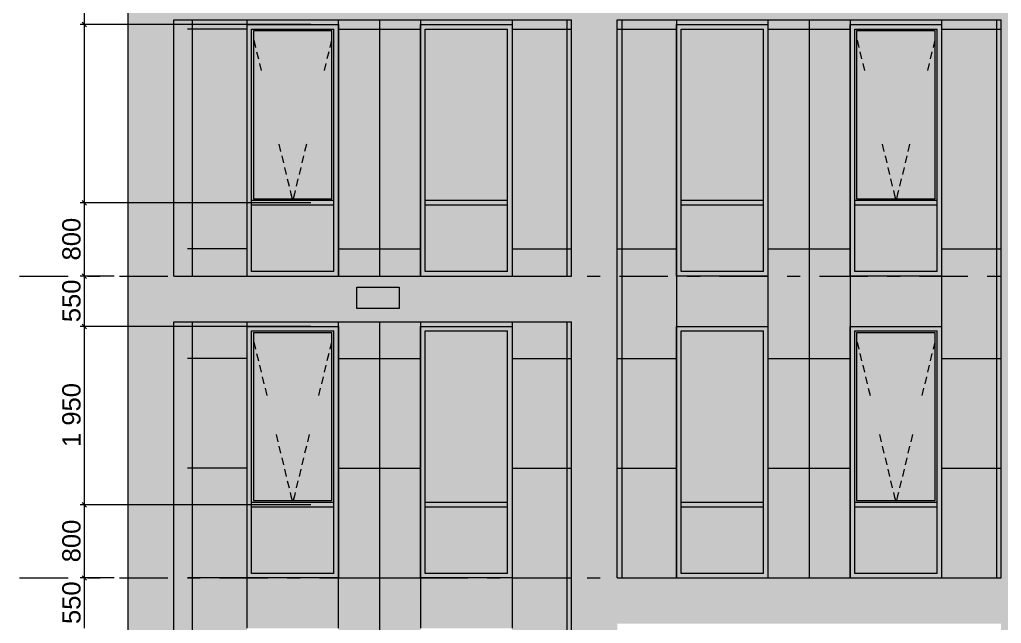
# Model space of a CAD drawing. Header units: millimetres. Extents: x 1499747 to 4230374, y -28481 to 441852.
# Drawn here: x 4020056 to 4030795, y 380132 to 386732 of the extents above; entities that cross this region are included whole.
import ezdxf

# ---------------------------------------------------------------- set-up
doc = ezdxf.new("R2010")
doc.units = ezdxf.units.MM
doc.header["$MEASUREMENT"] = 0
doc.layers.add('Чертеж и Рисунок', color=7, linetype='Continuous')
doc.styles.add('РЎР“Р•РќР•Р\xa0Р\x98Р\xa0_РЎРўР\x98Р›Р¬_2', font='')
doc.styles.get('РЎР“Р•РќР•Р\xa0Р\x98Р\xa0_РЎРўР\x98Р›Р¬_2').set_extended_font_data('GOST Common', italic=True)

msp = doc.modelspace()

# ---------------------------------------------------------------- hatches: boundary and pattern name
at = {"layer": 'Чертеж и Рисунок', "linetype": 'Continuous', "lineweight": 0, "true_color": 0xbc9a89}
for points in [[(4021241.89294, 400428.41218), (4021241.89294, 373528.37108), (4021741.89371, 373528.37108), (4021741.89371, 400428.41218)], [(4026092.23035, 399928.41141), (4026092.23035, 374028.37184), (4026592.23112, 374028.37184), (4026592.23112, 399928.41141)], [(4030792.03753, 399928.41141), (4030792.03753, 374028.37184), (4031292.0383, 374028.37184), (4031292.0383, 399928.41141)], [(4021741.89371, 387228.39201), (4021741.89371, 386728.39125), (4026092.23035, 386728.39125), (4026092.23035, 387228.39201)], [(4026592.23112, 386728.39125), (4030792.03753, 386728.39125), (4030792.03753, 387228.39201), (4026592.23112, 387228.39201)], [(4021741.89371, 383428.3862), (4026092.23035, 383428.3862), (4026092.23035, 383928.38697), (4021741.89371, 383928.38697)], [(4026592.23112, 380128.38116), (4030792.03753, 380128.38116), (4030792.03753, 380628.38193), (4026592.23112, 380628.38193)]]:
    msp.add_hatch(color=33, dxfattribs=at).paths.add_polyline_path(points)
at = {"layer": 'Чертеж и Рисунок', "linetype": 'Continuous', "lineweight": 0, "true_color": 0xffffff}
msp.add_hatch(color=7, dxfattribs=at).paths.add_polyline_path([(4021741.89371, 383928.38697), (4022542.52493, 383928.38697), (4022542.52493, 386678.39117), (4023542.52646, 386678.39117), (4023542.52646, 383928.38697), (4024442.22783, 383928.38697), (4024442.22783, 386678.39117), (4025442.22936, 386678.39117), (4025442.22936, 383928.38697), (4026092.23035, 383928.38697), (4026092.23035, 386728.39125), (4021741.89371, 386728.39125)])
h = msp.add_hatch(color=7, dxfattribs=at)
h.paths.add_polyline_path([(4026592.23112, 380628.38193), (4027241.43215, 380628.38193), (4027241.43215, 383378.38611), (4028241.43362, 383378.38611), (4028241.43362, 380628.38193), (4029141.73502, 380628.38193), (4029141.73502, 383378.38611), (4030141.73658, 383378.38611), (4030141.73658, 380628.38193), (4030792.03756, 380628.38193), (4030792.03756, 386728.39125), (4026592.23112, 386728.39125)])
h.paths.add_polyline_path([(4028241.43362, 383928.387), (4027241.43215, 383928.387), (4027241.43215, 386678.39118), (4028241.43362, 386678.39118)], flags=0)
h.paths.add_polyline_path([(4029141.73502, 383928.387), (4029141.73502, 386678.39118), (4030141.73658, 386678.39118), (4030141.73658, 383928.387)], flags=0)
at = {"layer": 'Чертеж и Рисунок', "linetype": 'Continuous', "lineweight": 0, "true_color": 0x2e2e2e}
for points in [[(4022542.52493, 386328.39063), (4022592.52501, 386328.39063), (4022592.52501, 386628.39109), (4022542.52493, 386678.39117)], [(4023042.52569, 386678.39117), (4022542.52493, 386678.39117), (4022592.52501, 386628.39109), (4023042.52569, 386628.39109)], [(4023042.52569, 386678.39117), (4023042.52569, 386628.39109), (4023492.52638, 386628.39109), (4023542.52646, 386678.39117)], [(4023542.52646, 386328.39063), (4023542.52646, 386678.39117), (4023492.52638, 386628.39109), (4023492.52638, 386328.39063)], [(4024442.22783, 386328.39063), (4024492.22791, 386328.39063), (4024492.22791, 386628.39109), (4024442.22783, 386678.39117)], [(4024942.2286, 386678.39117), (4024442.22783, 386678.39117), (4024492.22791, 386628.39109), (4024942.2286, 386628.39109)], [(4024942.2286, 386678.39117), (4024942.2286, 386628.39109), (4025392.22928, 386628.39109), (4025442.22936, 386678.39117)], [(4025442.22936, 386328.39063), (4025442.22936, 386678.39117), (4025392.22928, 386628.39109), (4025392.22928, 386328.39063)], [(4027241.43211, 386328.39063), (4027291.43219, 386328.39063), (4027291.43219, 386628.39109), (4027241.43211, 386678.39117)], [(4027741.43287, 386678.39117), (4027241.43211, 386678.39117), (4027291.43219, 386628.39109), (4027741.43287, 386628.39109)], [(4027741.43287, 386678.39117), (4027741.43287, 386628.39109), (4028191.43356, 386628.39109), (4028241.43364, 386678.39117)], [(4028241.43364, 386328.39063), (4028241.43364, 386678.39117), (4028191.43356, 386628.39109), (4028191.43356, 386328.39063)], [(4029141.73501, 386328.39063), (4029191.73509, 386328.39063), (4029191.73509, 386628.39109), (4029141.73501, 386678.39117)], [(4029641.73578, 386678.39117), (4029141.73501, 386678.39117), (4029191.73509, 386628.39109), (4029641.73578, 386628.39109)], [(4029641.73578, 386678.39117), (4029641.73578, 386628.39109), (4030091.73646, 386628.39109), (4030141.73654, 386678.39117)], [(4030141.73654, 386328.39063), (4030141.73654, 386678.39117), (4030091.73646, 386628.39109), (4030091.73646, 386328.39063)], [(4022542.52493, 384928.3885), (4022592.52501, 384928.3885), (4022592.52501, 386328.39063), (4022542.52493, 386328.39063)], [(4023542.52646, 384928.3885), (4023542.52646, 386328.39063), (4023492.52638, 386328.39063), (4023492.52638, 384928.3885)], [(4024442.22783, 384928.3885), (4024492.22791, 384928.3885), (4024492.22791, 386328.39063), (4024442.22783, 386328.39063)], [(4025442.22936, 384928.3885), (4025442.22936, 386328.39063), (4025392.22928, 386328.39063), (4025392.22928, 384928.3885)], [(4027241.43211, 384928.3885), (4027291.43219, 384928.3885), (4027291.43219, 386328.39063), (4027241.43211, 386328.39063)], [(4028241.43364, 384928.3885), (4028241.43364, 386328.39063), (4028191.43356, 386328.39063), (4028191.43356, 384928.3885)], [(4029141.73501, 384928.3885), (4029191.73509, 384928.3885), (4029191.73509, 386328.39063), (4029141.73501, 386328.39063)], [(4030141.73654, 384928.3885), (4030141.73654, 386328.39063), (4030091.73646, 386328.39063), (4030091.73646, 384928.3885)], [(4022542.52493, 384728.38819), (4022592.52501, 384728.38819), (4022592.52501, 384928.3885), (4022542.52493, 384928.3885)], [(4023542.52646, 384728.38819), (4023542.52646, 384928.3885), (4023492.52638, 384928.3885), (4023492.52638, 384728.38819)], [(4024442.22783, 384728.38819), (4024492.22791, 384728.38819), (4024492.22791, 384928.3885), (4024442.22783, 384928.3885)], [(4025442.22936, 384728.38819), (4025442.22936, 384928.3885), (4025392.22928, 384928.3885), (4025392.22928, 384728.38819)], [(4027241.43211, 384728.38819), (4027291.43219, 384728.38819), (4027291.43219, 384928.3885), (4027241.43211, 384928.3885)], [(4028241.43364, 384728.38819), (4028241.43364, 384928.3885), (4028191.43356, 384928.3885), (4028191.43356, 384728.38819)], [(4029141.73501, 384728.38819), (4029191.73509, 384728.38819), (4029191.73509, 384928.3885), (4029141.73501, 384928.3885)], [(4030141.73654, 384728.38819), (4030141.73654, 384928.3885), (4030091.73646, 384928.3885), (4030091.73646, 384728.38819)], [(4022542.52493, 384728.38819), (4022542.52493, 383928.38697), (4022592.52501, 383978.38704), (4022592.52501, 384728.38819)], [(4022592.52501, 384703.38815), (4023042.52569, 384703.38815), (4023042.52569, 384753.38823), (4022592.52501, 384753.38823)], [(4023042.52569, 384753.38823), (4023042.52569, 384703.38815), (4023492.52638, 384703.38815), (4023492.52638, 384753.38823)], [(4023542.52646, 384728.38819), (4023492.52638, 384728.38819), (4023492.52638, 383978.38704), (4023542.52646, 383928.38697)], [(4024442.22783, 384728.38819), (4024442.22783, 383928.38697), (4024492.22791, 383978.38704), (4024492.22791, 384728.38819)], [(4024492.22791, 384703.38815), (4024942.2286, 384703.38815), (4024942.2286, 384753.38823), (4024492.22791, 384753.38823)], [(4024942.2286, 384753.38823), (4024942.2286, 384703.38815), (4025392.22928, 384703.38815), (4025392.22928, 384753.38823)], [(4025442.22936, 384728.38819), (4025392.22928, 384728.38819), (4025392.22928, 383978.38704), (4025442.22936, 383928.38697)], [(4027241.43211, 384728.38819), (4027241.43211, 383928.38697), (4027291.43219, 383978.38704), (4027291.43219, 384728.38819)], [(4027291.43219, 384703.38815), (4027741.43287, 384703.38815), (4027741.43287, 384753.38823), (4027291.43219, 384753.38823)], [(4027741.43287, 384753.38823), (4027741.43287, 384703.38815), (4028191.43356, 384703.38815), (4028191.43356, 384753.38823)], [(4028241.43364, 384728.38819), (4028191.43356, 384728.38819), (4028191.43356, 383978.38704), (4028241.43364, 383928.38697)], [(4029141.73501, 384728.38819), (4029141.73501, 383928.38697), (4029191.73509, 383978.38704), (4029191.73509, 384728.38819)], [(4029191.73509, 384703.38815), (4029641.73578, 384703.38815), (4029641.73578, 384753.38823), (4029191.73509, 384753.38823)], [(4029641.73578, 384753.38823), (4029641.73578, 384703.38815), (4030091.73646, 384703.38815), (4030091.73646, 384753.38823)], [(4030141.73654, 384728.38819), (4030091.73646, 384728.38819), (4030091.73646, 383978.38704), (4030141.73654, 383928.38697)], [(4023042.52569, 383928.38697), (4023042.52569, 383978.38704), (4022592.52501, 383978.38704), (4022542.52493, 383928.38697)], [(4023042.52569, 383928.38697), (4023542.52646, 383928.38697), (4023492.52638, 383978.38704), (4023042.52569, 383978.38704)], [(4024942.2286, 383928.38697), (4024942.2286, 383978.38704), (4024492.22791, 383978.38704), (4024442.22783, 383928.38697)], [(4024942.2286, 383928.38697), (4025442.22936, 383928.38697), (4025392.22928, 383978.38704), (4024942.2286, 383978.38704)], [(4027741.43287, 383928.38697), (4027741.43287, 383978.38704), (4027291.43219, 383978.38704), (4027241.43211, 383928.38697)], [(4027741.43287, 383928.38697), (4028241.43364, 383928.38697), (4028191.43356, 383978.38704), (4027741.43287, 383978.38704)], [(4029641.73578, 383928.38697), (4029641.73578, 383978.38704), (4029191.73509, 383978.38704), (4029141.73501, 383928.38697)], [(4029641.73578, 383928.38697), (4030141.73654, 383928.38697), (4030091.73646, 383978.38704), (4029641.73578, 383978.38704)], [(4022542.52493, 383028.38559), (4022592.52501, 383028.38559), (4022592.52501, 383328.38605), (4022542.52493, 383378.38613)], [(4023042.52569, 383378.38613), (4022542.52493, 383378.38613), (4022592.52501, 383328.38605), (4023042.52569, 383328.38605)], [(4023042.52569, 383378.38613), (4023042.52569, 383328.38605), (4023492.52638, 383328.38605), (4023542.52646, 383378.38613)], [(4023542.52646, 383028.38559), (4023542.52646, 383378.38613), (4023492.52638, 383328.38605), (4023492.52638, 383028.38559)], [(4024442.22783, 383028.38559), (4024492.22791, 383028.38559), (4024492.22791, 383328.38605), (4024442.22783, 383378.38613)], [(4024942.2286, 383378.38613), (4024442.22783, 383378.38613), (4024492.22791, 383328.38605), (4024942.2286, 383328.38605)], [(4024942.2286, 383378.38613), (4024942.2286, 383328.38605), (4025392.22928, 383328.38605), (4025442.22936, 383378.38613)], [(4025442.22936, 383028.38559), (4025442.22936, 383378.38613), (4025392.22928, 383328.38605), (4025392.22928, 383028.38559)], [(4027241.43211, 383028.38559), (4027291.43219, 383028.38559), (4027291.43219, 383328.38605), (4027241.43211, 383378.38613)], [(4027741.43287, 383378.38613), (4027241.43211, 383378.38613), (4027291.43219, 383328.38605), (4027741.43287, 383328.38605)], [(4027741.43287, 383378.38613), (4027741.43287, 383328.38605), (4028191.43356, 383328.38605), (4028241.43364, 383378.38613)], [(4028241.43364, 383028.38559), (4028241.43364, 383378.38613), (4028191.43356, 383328.38605), (4028191.43356, 383028.38559)], [(4029141.73501, 383028.38559), (4029191.73509, 383028.38559), (4029191.73509, 383328.38605), (4029141.73501, 383378.38613)], [(4029641.73578, 383378.38613), (4029141.73501, 383378.38613), (4029191.73509, 383328.38605), (4029641.73578, 383328.38605)], [(4029641.73578, 383378.38613), (4029641.73578, 383328.38605), (4030091.73646, 383328.38605), (4030141.73654, 383378.38613)], [(4030141.73654, 383028.38559), (4030141.73654, 383378.38613), (4030091.73646, 383328.38605), (4030091.73646, 383028.38559)], [(4022542.52493, 381628.38345), (4022592.52501, 381628.38345), (4022592.52501, 383028.38559), (4022542.52493, 383028.38559)], [(4023542.52646, 381628.38345), (4023542.52646, 383028.38559), (4023492.52638, 383028.38559), (4023492.52638, 381628.38345)], [(4024442.22783, 381628.38345), (4024492.22791, 381628.38345), (4024492.22791, 383028.38559), (4024442.22783, 383028.38559)], [(4025442.22936, 381628.38345), (4025442.22936, 383028.38559), (4025392.22928, 383028.38559), (4025392.22928, 381628.38345)], [(4027241.43211, 381628.38345), (4027291.43219, 381628.38345), (4027291.43219, 383028.38559), (4027241.43211, 383028.38559)], [(4028241.43364, 381628.38345), (4028241.43364, 383028.38559), (4028191.43356, 383028.38559), (4028191.43356, 381628.38345)], [(4029141.73501, 381628.38345), (4029191.73509, 381628.38345), (4029191.73509, 383028.38559), (4029141.73501, 383028.38559)], [(4030141.73654, 381628.38345), (4030141.73654, 383028.38559), (4030091.73646, 383028.38559), (4030091.73646, 381628.38345)], [(4022542.52493, 381428.38315), (4022592.52501, 381428.38315), (4022592.52501, 381628.38345), (4022542.52493, 381628.38345)], [(4023542.52646, 381428.38315), (4023542.52646, 381628.38345), (4023492.52638, 381628.38345), (4023492.52638, 381428.38315)], [(4024442.22783, 381428.38315), (4024492.22791, 381428.38315), (4024492.22791, 381628.38345), (4024442.22783, 381628.38345)], [(4025442.22936, 381428.38315), (4025442.22936, 381628.38345), (4025392.22928, 381628.38345), (4025392.22928, 381428.38315)], [(4027241.43211, 381428.38315), (4027291.43219, 381428.38315), (4027291.43219, 381628.38345), (4027241.43211, 381628.38345)], [(4028241.43364, 381428.38315), (4028241.43364, 381628.38345), (4028191.43356, 381628.38345), (4028191.43356, 381428.38315)], [(4029141.73501, 381428.38315), (4029191.73509, 381428.38315), (4029191.73509, 381628.38345), (4029141.73501, 381628.38345)], [(4030141.73654, 381428.38315), (4030141.73654, 381628.38345), (4030091.73646, 381628.38345), (4030091.73646, 381428.38315)], [(4022592.52501, 381403.38311), (4023042.52569, 381403.38311), (4023042.52569, 381453.38319), (4022592.52501, 381453.38319)], [(4023042.52569, 381453.38319), (4023042.52569, 381403.38311), (4023492.52638, 381403.38311), (4023492.52638, 381453.38319)], [(4024492.22791, 381403.38311), (4024942.2286, 381403.38311), (4024942.2286, 381453.38319), (4024492.22791, 381453.38319)], [(4024942.2286, 381453.38319), (4024942.2286, 381403.38311), (4025392.22928, 381403.38311), (4025392.22928, 381453.38319)], [(4027291.43219, 381403.38311), (4027741.43287, 381403.38311), (4027741.43287, 381453.38319), (4027291.43219, 381453.38319)], [(4027741.43287, 381453.38319), (4027741.43287, 381403.38311), (4028191.43356, 381403.38311), (4028191.43356, 381453.38319)], [(4029191.73509, 381403.38311), (4029641.73578, 381403.38311), (4029641.73578, 381453.38319), (4029191.73509, 381453.38319)], [(4029641.73578, 381453.38319), (4029641.73578, 381403.38311), (4030091.73646, 381403.38311), (4030091.73646, 381453.38319)], [(4022542.52493, 381428.38315), (4022542.52493, 380628.38193), (4022592.52501, 380678.382), (4022592.52501, 381428.38315)], [(4023542.52646, 381428.38315), (4023492.52638, 381428.38315), (4023492.52638, 380678.382), (4023542.52646, 380628.38193)], [(4024442.22783, 381428.38315), (4024442.22783, 380628.38193), (4024492.22791, 380678.382), (4024492.22791, 381428.38315)], [(4025442.22936, 381428.38315), (4025392.22928, 381428.38315), (4025392.22928, 380678.382), (4025442.22936, 380628.38193)], [(4027241.43211, 381428.38315), (4027241.43211, 380628.38193), (4027291.43219, 380678.382), (4027291.43219, 381428.38315)], [(4028241.43364, 381428.38315), (4028191.43356, 381428.38315), (4028191.43356, 380678.382), (4028241.43364, 380628.38193)], [(4029141.73501, 381428.38315), (4029141.73501, 380628.38193), (4029191.73509, 380678.382), (4029191.73509, 381428.38315)], [(4030141.73654, 381428.38315), (4030091.73646, 381428.38315), (4030091.73646, 380678.382), (4030141.73654, 380628.38193)], [(4023042.52569, 380628.38193), (4023042.52569, 380678.382), (4022592.52501, 380678.382), (4022542.52493, 380628.38193)], [(4023042.52569, 380628.38193), (4023542.52646, 380628.38193), (4023492.52638, 380678.382), (4023042.52569, 380678.382)], [(4024942.2286, 380628.38193), (4024942.2286, 380678.382), (4024492.22791, 380678.382), (4024442.22783, 380628.38193)], [(4024942.2286, 380628.38193), (4025442.22936, 380628.38193), (4025392.22928, 380678.382), (4024942.2286, 380678.382)], [(4027741.43287, 380628.38193), (4027741.43287, 380678.382), (4027291.43219, 380678.382), (4027241.43211, 380628.38193)], [(4027741.43287, 380628.38193), (4028241.43364, 380628.38193), (4028191.43356, 380678.382), (4027741.43287, 380678.382)], [(4029641.73578, 380628.38193), (4029641.73578, 380678.382), (4029191.73509, 380678.382), (4029141.73501, 380628.38193)], [(4029641.73578, 380628.38193), (4030141.73654, 380628.38193), (4030091.73646, 380678.382), (4029641.73578, 380678.382)]]:
    msp.add_hatch(color=250, dxfattribs=at).paths.add_polyline_path(points)
at = {"layer": 'Чертеж и Рисунок', "linetype": 'Continuous', "lineweight": 0, "true_color": 0xf7fdff}
for points in [[(4022592.52501, 384753.38823), (4022612.52504, 384773.38826), (4022612.52504, 386608.39106), (4022592.52501, 386628.39109)], [(4023492.52638, 386628.39109), (4022592.52501, 386628.39109), (4022612.52504, 386608.39106), (4023472.52635, 386608.39106)], [(4023492.52638, 384753.38823), (4023492.52638, 386628.39109), (4023472.52635, 386608.39106), (4023472.52635, 384773.38826)], [(4029191.73509, 384753.38823), (4029211.73512, 384773.38826), (4029211.73512, 386608.39106), (4029191.73509, 386628.39109)], [(4030091.73646, 386628.39109), (4029191.73509, 386628.39109), (4029211.73512, 386608.39106), (4030071.73643, 386608.39106)], [(4030091.73646, 384753.38823), (4030091.73646, 386628.39109), (4030071.73643, 386608.39106), (4030071.73643, 384773.38826)], [(4023492.52638, 384753.38823), (4023472.52635, 384773.38826), (4022612.52504, 384773.38826), (4022592.52501, 384753.38823)], [(4029211.73512, 384773.38826), (4029191.73509, 384753.38823), (4030091.73646, 384753.38823), (4030071.73643, 384773.38826)], [(4022592.52501, 381453.38319), (4022612.52504, 381473.38322), (4022612.52504, 383308.38602), (4022592.52501, 383328.38605)], [(4023492.52638, 383328.38605), (4022592.52501, 383328.38605), (4022612.52504, 383308.38602), (4023472.52635, 383308.38602)], [(4023492.52638, 381453.38319), (4023492.52638, 383328.38605), (4023472.52635, 383308.38602), (4023472.52635, 381473.38322)], [(4029191.73509, 381453.38319), (4029211.73512, 381473.38322), (4029211.73512, 383308.38602), (4029191.73509, 383328.38605)], [(4030091.73646, 383328.38605), (4029191.73509, 383328.38605), (4029211.73512, 383308.38602), (4030071.73643, 383308.38602)], [(4030091.73646, 381453.38319), (4030091.73646, 383328.38605), (4030071.73643, 383308.38602), (4030071.73643, 381473.38322)], [(4023492.52638, 381453.38319), (4023472.52635, 381473.38322), (4022612.52504, 381473.38322), (4022592.52501, 381453.38319)], [(4029191.73509, 381453.38319), (4030091.73646, 381453.38319), (4030071.73643, 381473.38322), (4029211.73512, 381473.38322)]]:
    msp.add_hatch(color=7, dxfattribs=at).paths.add_polyline_path(points)
at = {"layer": 'Чертеж и Рисунок', "linetype": 'Continuous', "lineweight": 0, "true_color": 0x84adf9}
for points in [[(4022612.52504, 384773.38826), (4023472.52635, 384773.38826), (4023472.52635, 386608.39106), (4022612.52504, 386608.39106)], [(4024492.22791, 386628.39109), (4024492.22791, 384753.38823), (4025392.22928, 384753.38823), (4025392.22928, 386628.39109)], [(4027291.43219, 384753.38823), (4028191.43356, 384753.38823), (4028191.43356, 386328.39063), (4028191.43356, 386628.39109), (4027291.43219, 386628.39109)], [(4029211.73512, 384773.38826), (4030071.73643, 384773.38826), (4030071.73643, 386608.39106), (4029211.73512, 386608.39106)], [(4022592.52501, 384703.38815), (4022592.52501, 383978.38704), (4023492.52638, 383978.38704), (4023492.52638, 384703.38815)], [(4024492.22791, 383978.38704), (4025392.22928, 383978.38704), (4025392.22928, 384703.38815), (4024492.22791, 384703.38815)], [(4027291.43219, 384703.38815), (4027291.43219, 383978.38704), (4028191.43356, 383978.38704), (4028191.43356, 384703.38815)], [(4029191.73509, 383978.38704), (4030091.73646, 383978.38704), (4030091.73646, 384703.38815), (4029191.73509, 384703.38815)], [(4022612.52504, 381473.38322), (4023472.52635, 381473.38322), (4023472.52635, 383308.38602), (4022612.52504, 383308.38602)], [(4024492.22791, 383328.38605), (4024492.22791, 381453.38319), (4025392.22928, 381453.38319), (4025392.22928, 383328.38605)], [(4027291.43219, 381453.38319), (4028191.43356, 381453.38319), (4028191.43356, 381628.38345), (4028191.43356, 383328.38605), (4027291.43219, 383328.38605)], [(4029211.73512, 383308.38602), (4029211.73512, 381473.38322), (4030071.73643, 381473.38322), (4030071.73643, 383308.38602)], [(4022592.52501, 381403.38311), (4022592.52501, 380678.382), (4023492.52638, 380678.382), (4023492.52638, 381403.38311)], [(4024492.22791, 381403.38311), (4024492.22791, 380678.382), (4025392.22928, 380678.382), (4025392.22928, 381403.38311)], [(4027291.43219, 381403.38311), (4027291.43219, 380678.382), (4028191.43356, 380678.382), (4028191.43356, 381403.38311)], [(4029191.73509, 380678.382), (4030091.73646, 380678.382), (4030091.73646, 381403.38311), (4029191.73509, 381403.38311)]]:
    msp.add_hatch(color=161, dxfattribs=at).paths.add_polyline_path(points)
at = {"layer": 'Чертеж и Рисунок', "linetype": 'Continuous', "lineweight": 0, "true_color": 0xffffff}
h = msp.add_hatch(color=7, dxfattribs=at)
h.paths.add_polyline_path([(4021741.89371, 377328.37688), (4022542.52493, 377328.37688), (4022542.52493, 380078.38107), (4023542.52649, 380078.38107), (4023542.52649, 377328.37688), (4024442.22787, 377328.37688), (4024442.22787, 380078.38107), (4025442.22934, 380078.38107), (4025442.22934, 377328.37688), (4026092.23036, 377328.37688), (4026092.23036, 383428.3862), (4021741.89371, 383428.3862)])
h.paths.add_polyline_path([(4023542.52649, 380628.38196), (4022542.52493, 380628.38196), (4022542.52493, 383378.38614), (4023542.52649, 383378.38614)], flags=0)
h.paths.add_polyline_path([(4024442.22787, 383378.38614), (4025442.22934, 383378.38614), (4025442.22934, 380628.38196), (4024442.22787, 380628.38196)], flags=0)

# ---------------------------------------------------------------- linework, layer by layer
at = {"layer": 'Чертеж и Рисунок', "color": 7, "linetype": 'Continuous', "lineweight": 5}
for points in [[(4021241.89294, 373528.37108), (4021241.89294, 400428.41218)], [(4020763.94221, 386678.39117), (4020763.94221, 387228.39201)], [(4021741.89371, 383928.38697), (4021741.89371, 386728.39125)], [(4021741.89371, 386728.39125), (4026092.23035, 386728.39125)], [(4026092.23035, 383928.38697), (4026092.23035, 386728.39125)], [(4026592.23112, 380628.38193), (4026592.23112, 386728.39125)], [(4026592.23112, 386728.39125), (4030792.03753, 386728.39125)], [(4030792.03753, 380628.38193), (4030792.03753, 386728.39125)], [(4023242.526, 386678.39117), (4020717.06214, 386678.39117)], [(4020738.94217, 386703.39121), (4020788.94225, 386653.39113)], [(4020763.94221, 384728.38819), (4020763.94221, 386678.39117)], [(4022542.52493, 386678.39117), (4023542.52646, 386678.39117)], [(4022592.52501, 386328.39063), (4022592.52501, 386628.39109)], [(4022592.52501, 386628.39109), (4023042.52569, 386628.39109)], [(4022612.52504, 386608.39106), (4022612.52504, 384773.38826)], [(4023472.52635, 386608.39106), (4022612.52504, 386608.39106)], [(4023042.52569, 386628.39109), (4023492.52638, 386628.39109)], [(4023472.52635, 384773.38826), (4023472.52635, 386608.39106)], [(4023492.52638, 386328.39063), (4023492.52638, 386628.39109)], [(4023542.52646, 386678.39117), (4023542.52646, 383928.38697)], [(4024442.22783, 383928.38697), (4024442.22783, 386678.39117)], [(4024442.22783, 386678.39117), (4025442.22936, 386678.39117)], [(4024492.22791, 386328.39063), (4024492.22791, 386628.39109)], [(4024492.22791, 386628.39109), (4024942.2286, 386628.39109)], [(4024942.2286, 386628.39109), (4025392.22928, 386628.39109)], [(4025392.22928, 386328.39063), (4025392.22928, 386628.39109)], [(4025442.22936, 386678.39117), (4025442.22936, 383928.38697)], [(4027241.43211, 383928.38697), (4027241.43211, 386678.39117)], [(4027241.43211, 386678.39117), (4028241.43364, 386678.39117)], [(4027291.43219, 386328.39063), (4027291.43219, 386628.39109)], [(4027291.43219, 386628.39109), (4027741.43287, 386628.39109)], [(4027741.43287, 386628.39109), (4028191.43356, 386628.39109)], [(4028191.43356, 386328.39063), (4028191.43356, 386628.39109)], [(4028241.43364, 386678.39117), (4028241.43364, 383928.38697)], [(4029141.73501, 383928.38697), (4029141.73501, 386678.39117)], [(4029141.73501, 386678.39117), (4030141.73654, 386678.39117)], [(4029191.73509, 386328.39063), (4029191.73509, 386628.39109)], [(4029191.73509, 386628.39109), (4029641.73578, 386628.39109)], [(4029211.73512, 386608.39106), (4029211.73512, 384773.38826)], [(4030071.73643, 386608.39106), (4029211.73512, 386608.39106)], [(4029641.73578, 386628.39109), (4030091.73646, 386628.39109)], [(4030071.73643, 384773.38826), (4030071.73643, 386608.39106)], [(4030091.73646, 386328.39063), (4030091.73646, 386628.39109)], [(4022592.52501, 384928.3885), (4022592.52501, 386328.39063)], [(4023492.52638, 384928.3885), (4023492.52638, 386328.39063)], [(4024492.22791, 384928.3885), (4024492.22791, 386328.39063)], [(4025392.22928, 384928.3885), (4025392.22928, 386328.39063)], [(4027291.43219, 384928.3885), (4027291.43219, 386328.39063)], [(4028191.43356, 384928.3885), (4028191.43356, 386328.39063)], [(4029191.73509, 384928.3885), (4029191.73509, 386328.39063)], [(4030091.73646, 384928.3885), (4030091.73646, 386328.39063)], [(4022592.52501, 384753.38823), (4022592.52501, 384928.3885)], [(4023492.52638, 384753.38823), (4023492.52638, 384928.3885)], [(4024492.22791, 384753.38823), (4024492.22791, 384928.3885)], [(4025392.22928, 384753.38823), (4025392.22928, 384928.3885)], [(4027291.43219, 384753.38823), (4027291.43219, 384928.3885)], [(4028191.43356, 384753.38823), (4028191.43356, 384928.3885)], [(4029191.73509, 384753.38823), (4029191.73509, 384928.3885)], [(4030091.73646, 384753.38823), (4030091.73646, 384928.3885)], [(4022612.52504, 384773.38826), (4023472.52635, 384773.38826)], [(4029211.73512, 384773.38826), (4030071.73643, 384773.38826)], [(4023242.526, 384728.38819), (4020717.06214, 384728.38819)], [(4020738.94217, 384753.38823), (4020788.94225, 384703.38815)], [(4020763.94221, 383928.38697), (4020763.94221, 384728.38819)], [(4022592.52501, 384728.38819), (4022592.52501, 384753.38823)], [(4023042.52569, 384753.38823), (4022592.52501, 384753.38823)], [(4022592.52501, 384703.38815), (4022592.52501, 384728.38819)], [(4022592.52501, 383978.38704), (4022592.52501, 384703.38815)], [(4023042.52569, 384703.38815), (4022592.52501, 384703.38815)], [(4023492.52638, 384753.38823), (4023042.52569, 384753.38823)], [(4023492.52638, 384703.38815), (4023042.52569, 384703.38815)], [(4023492.52638, 384728.38819), (4023492.52638, 384753.38823)], [(4023492.52638, 384703.38815), (4023492.52638, 384728.38819)], [(4023492.52638, 383978.38704), (4023492.52638, 384703.38815)], [(4024492.22791, 384728.38819), (4024492.22791, 384753.38823)], [(4024942.2286, 384753.38823), (4024492.22791, 384753.38823)], [(4024492.22791, 384703.38815), (4024492.22791, 384728.38819)], [(4024492.22791, 383978.38704), (4024492.22791, 384703.38815)], [(4024942.2286, 384703.38815), (4024492.22791, 384703.38815)], [(4025392.22928, 384753.38823), (4024942.2286, 384753.38823)], [(4025392.22928, 384703.38815), (4024942.2286, 384703.38815)], [(4025392.22928, 384728.38819), (4025392.22928, 384753.38823)], [(4025392.22928, 384703.38815), (4025392.22928, 384728.38819)], [(4025392.22928, 383978.38704), (4025392.22928, 384703.38815)], [(4027291.43219, 384728.38819), (4027291.43219, 384753.38823)], [(4027741.43287, 384753.38823), (4027291.43219, 384753.38823)], [(4027291.43219, 384703.38815), (4027291.43219, 384728.38819)], [(4027291.43219, 383978.38704), (4027291.43219, 384703.38815)], [(4027741.43287, 384703.38815), (4027291.43219, 384703.38815)], [(4028191.43356, 384753.38823), (4027741.43287, 384753.38823)], [(4028191.43356, 384703.38815), (4027741.43287, 384703.38815)], [(4028191.43356, 384728.38819), (4028191.43356, 384753.38823)], [(4028191.43356, 384703.38815), (4028191.43356, 384728.38819)], [(4028191.43356, 383978.38704), (4028191.43356, 384703.38815)], [(4029191.73509, 384728.38819), (4029191.73509, 384753.38823)], [(4029641.73578, 384753.38823), (4029191.73509, 384753.38823)], [(4029191.73509, 384703.38815), (4029191.73509, 384728.38819)], [(4029191.73509, 383978.38704), (4029191.73509, 384703.38815)], [(4029641.73578, 384703.38815), (4029191.73509, 384703.38815)], [(4030091.73646, 384753.38823), (4029641.73578, 384753.38823)], [(4030091.73646, 384703.38815), (4029641.73578, 384703.38815)], [(4030091.73646, 384728.38819), (4030091.73646, 384753.38823)], [(4030091.73646, 384703.38815), (4030091.73646, 384728.38819)], [(4030091.73646, 383978.38704), (4030091.73646, 384703.38815)], [(4021091.89271, 383928.38697), (4020717.06214, 383928.38697)], [(4020738.94217, 383953.38701), (4020788.94225, 383903.38693)], [(4020763.94221, 383378.38613), (4020763.94221, 383928.38697)], [(4021741.89371, 383928.38697), (4026092.23035, 383928.38697)], [(4023042.52569, 383978.38704), (4022592.52501, 383978.38704)], [(4023492.52638, 383978.38704), (4023042.52569, 383978.38704)], [(4024942.2286, 383978.38704), (4024492.22791, 383978.38704)], [(4025392.22928, 383978.38704), (4024942.2286, 383978.38704)], [(4028241.43364, 383928.38697), (4027241.43211, 383928.38697)], [(4027741.43287, 383978.38704), (4027291.43219, 383978.38704)], [(4028191.43356, 383978.38704), (4027741.43287, 383978.38704)], [(4030141.73654, 383928.38697), (4029141.73501, 383928.38697)], [(4029641.73578, 383978.38704), (4029191.73509, 383978.38704)], [(4030091.73646, 383978.38704), (4029641.73578, 383978.38704)], [(4023745.72677, 383572.78642), (4023745.72677, 383808.48678)], [(4023745.72677, 383808.48678), (4024207.62747, 383808.48678)], [(4024207.62747, 383808.48678), (4024207.62747, 383572.78642)], [(4024207.62747, 383572.78642), (4023745.72677, 383572.78642)], [(4023242.526, 383378.38613), (4020717.06214, 383378.38613)], [(4020738.94217, 383403.38617), (4020788.94225, 383353.38609)], [(4020763.94221, 381428.38315), (4020763.94221, 383378.38613)], [(4021741.89371, 377328.37688), (4021741.89371, 383428.3862)], [(4021741.89371, 383428.3862), (4026092.23035, 383428.3862)], [(4022542.52493, 383378.38613), (4023542.52646, 383378.38613)], [(4023542.52646, 383378.38613), (4023542.52646, 380628.38193)], [(4024442.22783, 383378.38613), (4025442.22936, 383378.38613)], [(4024442.22783, 380628.38193), (4024442.22783, 383378.38613)], [(4025442.22936, 383378.38613), (4025442.22936, 380628.38193)], [(4026092.23035, 377328.37688), (4026092.23035, 383428.3862)], [(4027241.43211, 380628.38193), (4027241.43211, 383378.38613)], [(4027241.43211, 383378.38613), (4028241.43364, 383378.38613)], [(4028241.43364, 383378.38613), (4028241.43364, 380628.38193)], [(4029141.73501, 380628.38193), (4029141.73501, 383378.38613)], [(4029141.73501, 383378.38613), (4030141.73654, 383378.38613)], [(4022592.52501, 383028.38559), (4022592.52501, 383328.38605)], [(4022592.52501, 383328.38605), (4023042.52569, 383328.38605)], [(4022612.52504, 383308.38602), (4022612.52504, 381473.38322)], [(4023472.52635, 383308.38602), (4022612.52504, 383308.38602)], [(4023042.52569, 383328.38605), (4023492.52638, 383328.38605)], [(4023472.52635, 381473.38322), (4023472.52635, 383308.38602)], [(4023492.52638, 383028.38559), (4023492.52638, 383328.38605)], [(4024492.22791, 383028.38559), (4024492.22791, 383328.38605)], [(4024492.22791, 383328.38605), (4024942.2286, 383328.38605)], [(4024942.2286, 383328.38605), (4025392.22928, 383328.38605)], [(4025392.22928, 383028.38559), (4025392.22928, 383328.38605)], [(4027291.43219, 383028.38559), (4027291.43219, 383328.38605)], [(4027291.43219, 383328.38605), (4027741.43287, 383328.38605)], [(4027741.43287, 383328.38605), (4028191.43356, 383328.38605)], [(4028191.43356, 383028.38559), (4028191.43356, 383328.38605)], [(4029191.73509, 383028.38559), (4029191.73509, 383328.38605)], [(4029191.73509, 383328.38605), (4029641.73578, 383328.38605)], [(4029211.73512, 383308.38602), (4029211.73512, 381473.38322)], [(4030071.73643, 383308.38602), (4029211.73512, 383308.38602)], [(4029641.73578, 383328.38605), (4030091.73646, 383328.38605)], [(4030071.73643, 381473.38322), (4030071.73643, 383308.38602)], [(4030091.73646, 383028.38559), (4030091.73646, 383328.38605)], [(4022592.52501, 381628.38345), (4022592.52501, 383028.38559)], [(4023492.52638, 381628.38345), (4023492.52638, 383028.38559)], [(4024492.22791, 381628.38345), (4024492.22791, 383028.38559)], [(4025392.22928, 381628.38345), (4025392.22928, 383028.38559)], [(4027291.43219, 381628.38345), (4027291.43219, 383028.38559)], [(4028191.43356, 381628.38345), (4028191.43356, 383028.38559)], [(4029191.73509, 381628.38345), (4029191.73509, 383028.38559)], [(4030091.73646, 381628.38345), (4030091.73646, 383028.38559)], [(4022592.52501, 381453.38319), (4022592.52501, 381628.38345)], [(4023492.52638, 381453.38319), (4023492.52638, 381628.38345)], [(4024492.22791, 381453.38319), (4024492.22791, 381628.38345)], [(4025392.22928, 381453.38319), (4025392.22928, 381628.38345)], [(4027291.43219, 381453.38319), (4027291.43219, 381628.38345)], [(4028191.43356, 381453.38319), (4028191.43356, 381628.38345)], [(4029191.73509, 381453.38319), (4029191.73509, 381628.38345)], [(4030091.73646, 381453.38319), (4030091.73646, 381628.38345)], [(4020738.94217, 381453.38319), (4020788.94225, 381403.38311)], [(4022592.52501, 381428.38315), (4022592.52501, 381453.38319)], [(4023042.52569, 381453.38319), (4022592.52501, 381453.38319)], [(4022612.52504, 381473.38322), (4023472.52635, 381473.38322)], [(4023492.52638, 381453.38319), (4023042.52569, 381453.38319)], [(4023492.52638, 381428.38315), (4023492.52638, 381453.38319)], [(4024492.22791, 381428.38315), (4024492.22791, 381453.38319)], [(4024942.2286, 381453.38319), (4024492.22791, 381453.38319)], [(4025392.22928, 381453.38319), (4024942.2286, 381453.38319)], [(4025392.22928, 381428.38315), (4025392.22928, 381453.38319)], [(4027291.43219, 381428.38315), (4027291.43219, 381453.38319)], [(4027741.43287, 381453.38319), (4027291.43219, 381453.38319)], [(4028191.43356, 381453.38319), (4027741.43287, 381453.38319)], [(4028191.43356, 381428.38315), (4028191.43356, 381453.38319)], [(4029191.73509, 381428.38315), (4029191.73509, 381453.38319)], [(4029641.73578, 381453.38319), (4029191.73509, 381453.38319)], [(4029211.73512, 381473.38322), (4030071.73643, 381473.38322)], [(4030091.73646, 381453.38319), (4029641.73578, 381453.38319)], [(4030091.73646, 381428.38315), (4030091.73646, 381453.38319)], [(4023242.526, 381428.38315), (4020717.06214, 381428.38315)], [(4020763.94221, 380628.38193), (4020763.94221, 381428.38315)], [(4022592.52501, 381403.38311), (4022592.52501, 381428.38315)], [(4022592.52501, 380678.382), (4022592.52501, 381403.38311)], [(4023042.52569, 381403.38311), (4022592.52501, 381403.38311)], [(4023492.52638, 381403.38311), (4023042.52569, 381403.38311)], [(4023492.52638, 381403.38311), (4023492.52638, 381428.38315)], [(4023492.52638, 380678.382), (4023492.52638, 381403.38311)], [(4024492.22791, 381403.38311), (4024492.22791, 381428.38315)], [(4024492.22791, 380678.382), (4024492.22791, 381403.38311)], [(4024942.2286, 381403.38311), (4024492.22791, 381403.38311)], [(4025392.22928, 381403.38311), (4024942.2286, 381403.38311)], [(4025392.22928, 381403.38311), (4025392.22928, 381428.38315)], [(4025392.22928, 380678.382), (4025392.22928, 381403.38311)], [(4027291.43219, 381403.38311), (4027291.43219, 381428.38315)], [(4027291.43219, 380678.382), (4027291.43219, 381403.38311)], [(4027741.43287, 381403.38311), (4027291.43219, 381403.38311)], [(4028191.43356, 381403.38311), (4027741.43287, 381403.38311)], [(4028191.43356, 381403.38311), (4028191.43356, 381428.38315)], [(4028191.43356, 380678.382), (4028191.43356, 381403.38311)], [(4029191.73509, 381403.38311), (4029191.73509, 381428.38315)], [(4029191.73509, 380678.382), (4029191.73509, 381403.38311)], [(4029641.73578, 381403.38311), (4029191.73509, 381403.38311)], [(4030091.73646, 381403.38311), (4029641.73578, 381403.38311)], [(4030091.73646, 381403.38311), (4030091.73646, 381428.38315)], [(4030091.73646, 380678.382), (4030091.73646, 381403.38311)], [(4021091.89271, 380628.38193), (4020717.06214, 380628.38193)], [(4020738.94217, 380653.38196), (4020788.94225, 380603.38189)], [(4020763.94221, 380078.38109), (4020763.94221, 380628.38193)], [(4023542.52646, 380628.38193), (4022542.52493, 380628.38193)], [(4023042.52569, 380678.382), (4022592.52501, 380678.382)], [(4023492.52638, 380678.382), (4023042.52569, 380678.382)], [(4025442.22936, 380628.38193), (4024442.22783, 380628.38193)], [(4024942.2286, 380678.382), (4024492.22791, 380678.382)], [(4025392.22928, 380678.382), (4024942.2286, 380678.382)], [(4026592.23112, 380628.38193), (4030792.03753, 380628.38193)], [(4027741.43287, 380678.382), (4027291.43219, 380678.382)], [(4028191.43356, 380678.382), (4027741.43287, 380678.382)], [(4029641.73578, 380678.382), (4029191.73509, 380678.382)], [(4030091.73646, 380678.382), (4029641.73578, 380678.382)]]:
    msp.add_lwpolyline(points, dxfattribs=at)
at = {"layer": 'Чертеж и Рисунок', "color": 253, "linetype": 'Continuous', "lineweight": 5, "true_color": 0xaaaaaa}
for points in [[(4021941.89401, 386728.39125), (4021941.89401, 383928.38697)], [(4022542.52493, 386728.39125), (4022542.52493, 386678.39117)], [(4023541.92646, 386728.39125), (4023541.92646, 386678.39117)], [(4023992.12715, 386728.39125), (4023992.12715, 383928.38697)], [(4024442.52783, 386728.39125), (4024442.52783, 386678.39117)], [(4025441.92936, 386728.39125), (4025441.92936, 386678.39117)], [(4026042.53028, 386728.39125), (4026042.53028, 383928.38697)], [(4026642.53119, 386728.39125), (4026642.53119, 380628.38193)], [(4027242.53211, 386728.39125), (4027242.53211, 386678.39117)], [(4028241.93364, 386728.39125), (4028241.93364, 380628.38193)], [(4028692.03433, 386728.39125), (4028692.03433, 380628.38193)], [(4029142.33501, 386728.39125), (4029142.33501, 386678.39117)], [(4030141.73654, 386728.39125), (4030141.73654, 386678.39117)], [(4030742.33746, 386728.39125), (4030742.33746, 380628.38193)], [(4022542.52493, 386627.99109), (4021891.89394, 386628.19109)], [(4022542.52493, 386678.39117), (4022542.52493, 383928.38697)], [(4023541.92646, 386678.39117), (4023541.92646, 383928.38697)], [(4023542.52646, 386628.19109), (4024442.22783, 386628.19109)], [(4024442.52783, 386678.39117), (4024442.52783, 383928.38697)], [(4025441.92936, 386678.39117), (4025441.92936, 383928.38697)], [(4025441.92936, 386627.99109), (4025442.22936, 386627.99109)], [(4025442.22936, 386627.99109), (4026092.23035, 386627.99109)], [(4026592.23112, 386627.99109), (4027241.43211, 386627.99109)], [(4027241.43211, 386627.99109), (4027242.53211, 386627.99109)], [(4027242.53211, 386678.39117), (4027242.53211, 383928.38697)], [(4028241.93364, 386628.19109), (4029141.63501, 386628.19109)], [(4029142.33501, 386678.39117), (4029142.33501, 383928.38697)], [(4030141.73654, 386678.39117), (4030141.73654, 383928.38697)], [(4030141.73654, 386628.19109), (4030792.03753, 386628.19109)], [(4022542.52493, 384227.98743), (4021891.89394, 384228.18743)], [(4023542.52646, 384228.18743), (4024442.22783, 384228.18743)], [(4025441.92936, 384227.98743), (4025442.22936, 384227.98743)], [(4025442.22936, 384227.98743), (4026092.23035, 384227.98743)], [(4026592.23112, 384227.98743), (4027241.43211, 384227.98743)], [(4027241.43211, 384227.98743), (4027242.53211, 384227.98743)], [(4028241.93364, 384228.18743), (4029141.63501, 384228.18743)], [(4030141.73654, 384228.18743), (4030792.03753, 384228.18743)], [(4027242.53211, 383928.38697), (4027242.53211, 383378.38613)], [(4029142.33501, 383928.38697), (4029142.33501, 383378.38613)], [(4030141.73654, 383928.38697), (4030141.73654, 383378.38613)], [(4021941.89401, 383428.3862), (4021941.89401, 377328.37688)], [(4022542.52493, 383428.3862), (4022542.52493, 383378.38613)], [(4022542.52493, 383378.38613), (4022542.52493, 380628.38193)], [(4023541.92646, 383428.3862), (4023541.92646, 383378.38613)], [(4023541.92646, 383378.38613), (4023541.92646, 380628.38193)], [(4023992.12715, 383428.3862), (4023992.12715, 377328.37688)], [(4024442.52783, 383428.3862), (4024442.52783, 383378.38613)], [(4024442.52783, 383378.38613), (4024442.52783, 380628.38193)], [(4025441.92936, 383428.3862), (4025441.92936, 383378.38613)], [(4025441.92936, 383378.38613), (4025441.92936, 380628.38193)], [(4026042.53028, 383428.3862), (4026042.53028, 377328.37688)], [(4027242.53211, 383378.38613), (4027242.53211, 380628.38193)], [(4029142.33501, 383378.38613), (4029142.33501, 380628.38193)], [(4030141.73654, 383378.38613), (4030141.73654, 380628.38193)], [(4022542.52493, 383027.98559), (4021891.89394, 383028.18559)], [(4023542.52646, 383028.18559), (4024442.22783, 383028.18559)], [(4025441.92936, 383027.98559), (4025442.22936, 383027.98559)], [(4025442.22936, 383027.98559), (4026092.23035, 383027.98559)], [(4026592.23112, 383027.98559), (4027241.43211, 383027.98559)], [(4027241.43211, 383027.98559), (4027242.53211, 383027.98559)], [(4028241.93364, 383028.18559), (4029141.63501, 383028.18559)], [(4030141.73654, 383028.18559), (4030792.03753, 383028.18559)], [(4022542.52493, 381827.98376), (4021891.89394, 381828.18376)], [(4023542.52646, 381828.18376), (4024442.22783, 381828.18376)], [(4025441.92936, 381827.98376), (4025442.22936, 381827.98376)], [(4025442.22936, 381827.98376), (4026092.23035, 381827.98376)], [(4026592.23112, 381827.98376), (4027241.43211, 381827.98376)], [(4027241.43211, 381827.98376), (4027242.53211, 381827.98376)], [(4028241.93364, 381828.18376), (4029141.63501, 381828.18376)], [(4030141.73654, 381828.18376), (4030792.03753, 381828.18376)], [(4022542.52493, 380627.98193), (4021891.89394, 380628.18193)], [(4022542.52493, 380628.38193), (4022542.52493, 380078.38109)], [(4023541.92646, 380628.38193), (4023541.92646, 380078.38109)], [(4023542.52646, 380628.18193), (4024442.22783, 380628.18193)], [(4024442.52783, 380628.38193), (4024442.52783, 380078.38109)], [(4025441.92936, 380628.38193), (4025441.92936, 380078.38109)], [(4025441.92936, 380627.98193), (4026092.23035, 380627.98193)]]:
    msp.add_lwpolyline(points, dxfattribs=at)
at = {"layer": 'Чертеж и Рисунок', "color": 23, "linetype": 'Continuous', "lineweight": 5, "true_color": 0xbf8080}
for points in [[(4022618.02505, 386507.09091), (4022636.82507, 386429.29079)], [(4023467.02634, 386507.09091), (4023448.22631, 386429.29079)], [(4029217.23513, 386507.09091), (4029235.93516, 386429.29079)], [(4030066.23642, 386507.09091), (4030047.4364, 386429.29079)], [(4022648.52509, 386380.69071), (4022667.32512, 386302.8906)], [(4023436.5263, 386380.69071), (4023417.72627, 386302.8906)], [(4029247.73517, 386380.69071), (4029266.4352, 386302.8906)], [(4030035.63638, 386380.69071), (4030016.93635, 386302.8906)], [(4022679.02514, 386254.29052), (4022697.82517, 386176.5904)], [(4023406.02625, 386254.29052), (4023387.22622, 386176.5904)], [(4029278.23522, 386254.29052), (4029296.93525, 386176.5904)], [(4030005.13633, 386254.29052), (4029986.4363, 386176.5904)], [(4022892.52547, 385369.68917), (4022911.32549, 385291.98905)], [(4023192.42592, 385369.68917), (4023173.72589, 385291.98905)], [(4029491.73555, 385369.68917), (4029510.53558, 385291.98905)], [(4029791.63601, 385369.68917), (4029772.93598, 385291.98905)], [(4022923.02551, 385243.38898), (4022941.82554, 385165.58886)], [(4023161.92588, 385243.38898), (4023143.22585, 385165.58886)], [(4029522.23559, 385243.38898), (4029541.03562, 385165.58886)], [(4029761.13596, 385243.38898), (4029742.33593, 385165.58886)], [(4022953.52556, 385116.98878), (4022972.32559, 385039.18866)], [(4023131.42583, 385116.98878), (4023112.7258, 385039.18866)], [(4029552.73564, 385116.98878), (4029571.53567, 385039.18866)], [(4029730.63591, 385116.98878), (4029711.83588, 385039.18866)], [(4022984.0256, 384990.58859), (4023002.82563, 384912.88847)], [(4023100.92578, 384990.58859), (4023082.22575, 384912.88847)], [(4029583.23569, 384990.58859), (4029602.03572, 384912.88847)], [(4029700.13587, 384990.58859), (4029681.33584, 384912.88847)], [(4023014.52565, 384864.2884), (4023023.72567, 384826.18834)], [(4023023.72567, 384826.18834), (4023036.42568, 384773.38826)], [(4023061.22572, 384826.18834), (4023048.5257, 384773.38826)], [(4023070.42574, 384864.2884), (4023061.22572, 384826.18834)], [(4029613.73573, 384864.2884), (4029622.93575, 384826.18834)], [(4029622.93575, 384826.18834), (4029635.63577, 384773.38826)], [(4029660.4358, 384826.18834), (4029647.73579, 384773.38826)], [(4029669.63582, 384864.2884), (4029660.4358, 384826.18834)], [(4022618.02505, 383207.08587), (4022636.82507, 383129.28575)], [(4023467.02634, 383207.08587), (4023448.22631, 383129.28575)], [(4029217.23513, 383207.08587), (4029235.93516, 383129.28575)], [(4030066.23642, 383207.08587), (4030047.4364, 383129.28575)], [(4022648.52509, 383080.68567), (4022667.32512, 383002.88555)], [(4023436.5263, 383080.68567), (4023417.72627, 383002.88555)], [(4029247.73517, 383080.68567), (4029266.4352, 383002.88555)], [(4030035.63638, 383080.68567), (4030016.93635, 383002.88555)], [(4022679.02514, 382954.28548), (4022697.82517, 382876.58536)], [(4023406.02625, 382954.28548), (4023387.22622, 382876.58536)], [(4029278.23522, 382954.28548), (4029296.93525, 382876.58536)], [(4030005.13633, 382954.28548), (4029986.4363, 382876.58536)], [(4022709.52519, 382827.98529), (4022728.32521, 382750.18517)], [(4023375.5262, 382827.98529), (4023356.72617, 382750.18517)], [(4029308.73527, 382827.98529), (4029327.4353, 382750.18517)], [(4029974.63629, 382827.98529), (4029955.93626, 382750.18517)], [(4022740.02523, 382701.58509), (4022758.82526, 382623.78497)], [(4023345.02616, 382701.58509), (4023326.22613, 382623.78497)], [(4029339.23531, 382701.58509), (4029357.93534, 382623.78497)], [(4029944.13624, 382701.58509), (4029925.43621, 382623.78497)], [(4022862.02542, 382196.08432), (4022880.82545, 382118.2842)], [(4023222.92597, 382196.08432), (4023204.22594, 382118.2842)], [(4029461.2355, 382196.08432), (4029480.03553, 382118.2842)], [(4029822.13605, 382196.08432), (4029803.43602, 382118.2842)], [(4022892.52547, 382069.68413), (4022911.32549, 381991.98401)], [(4023192.42592, 382069.68413), (4023173.72589, 381991.98401)], [(4029491.73555, 382069.68413), (4029510.53558, 381991.98401)], [(4029791.63601, 382069.68413), (4029772.93598, 381991.98401)], [(4022923.02551, 381943.38394), (4022941.82554, 381865.58382)], [(4023161.92588, 381943.38394), (4023143.22585, 381865.58382)], [(4029522.23559, 381943.38394), (4029541.03562, 381865.58382)], [(4029761.13596, 381943.38394), (4029742.33593, 381865.58382)], [(4022953.52556, 381816.98374), (4022972.32559, 381739.18362)], [(4023131.42583, 381816.98374), (4023112.7258, 381739.18362)], [(4029552.73564, 381816.98374), (4029571.53567, 381739.18362)], [(4029730.63591, 381816.98374), (4029711.83588, 381739.18362)], [(4022984.0256, 381690.58355), (4023002.82563, 381612.88343)], [(4023100.92578, 381690.58355), (4023082.22575, 381612.88343)], [(4029583.23569, 381690.58355), (4029602.03572, 381612.88343)], [(4029700.13587, 381690.58355), (4029681.33584, 381612.88343)], [(4023014.52565, 381564.28336), (4023023.72567, 381526.1833)], [(4023070.42574, 381564.28336), (4023061.22572, 381526.1833)], [(4029613.73573, 381564.28336), (4029622.93575, 381526.1833)], [(4029669.63582, 381564.28336), (4029660.4358, 381526.1833)], [(4023023.72567, 381526.1833), (4023036.42568, 381473.38322)], [(4023061.22572, 381526.1833), (4023048.5257, 381473.38322)], [(4029622.93575, 381526.1833), (4029635.63577, 381473.38322)], [(4029660.4358, 381526.1833), (4029647.73579, 381473.38322)]]:
    msp.add_lwpolyline(points, dxfattribs=at)
at = {"layer": 'Чертеж и Рисунок', "color": 1, "linetype": 'Continuous', "lineweight": 0}
for points in [[(4020056.02113, 383928.38697), (4020585.19194, 383928.38697)], [(4020796.85226, 383928.38697), (4020937.96248, 383928.38697)], [(4021149.6328, 383928.38697), (4021678.80361, 383928.38697)], [(4021890.46393, 383928.38697), (4022031.58415, 383928.38697)], [(4022243.24447, 383928.38697), (4022772.42528, 383928.38697)], [(4022984.12561, 383928.38697), (4023125.22582, 383928.38697)], [(4023336.82614, 383928.38697), (4023866.02695, 383928.38697)], [(4024077.72728, 383928.38697), (4024218.82749, 383928.38697)], [(4024430.42781, 383928.38697), (4024959.62862, 383928.38697)], [(4025171.32895, 383928.38697), (4025312.42916, 383928.38697)], [(4025524.12949, 383928.38697), (4026053.23029, 383928.38697)], [(4026264.93062, 383928.38697), (4026406.03083, 383928.38697)], [(4026617.73116, 383928.38697), (4027146.83196, 383928.38697)], [(4027358.53229, 383928.38697), (4027499.6325, 383928.38697)], [(4027711.33283, 383928.38697), (4028240.43364, 383928.38697)], [(4028452.13396, 383928.38697), (4028593.23417, 383928.38697)], [(4028804.9345, 383928.38697), (4029334.13531, 383928.38697)], [(4029545.73563, 383928.38697), (4029686.83585, 383928.38697)], [(4029898.53617, 383928.38697), (4030427.73698, 383928.38697)], [(4030639.3373, 383928.38697), (4030780.43752, 383928.38697)], [(4020056.02113, 380628.38193), (4020585.19194, 380628.38193)], [(4020796.85226, 380628.38193), (4020937.96248, 380628.38193)], [(4021149.6328, 380628.38193), (4021678.80361, 380628.38193)], [(4021890.46393, 380628.38193), (4022031.58415, 380628.38193)], [(4022243.24447, 380628.38193), (4022772.42528, 380628.38193)], [(4022984.12561, 380628.38193), (4023125.22582, 380628.38193)], [(4023336.82614, 380628.38193), (4023866.02695, 380628.38193)], [(4024077.72728, 380628.38193), (4024218.82749, 380628.38193)], [(4024430.42781, 380628.38193), (4024959.62862, 380628.38193)], [(4025171.32895, 380628.38193), (4025312.42916, 380628.38193)], [(4025524.12949, 380628.38193), (4026053.23029, 380628.38193)], [(4026264.93062, 380628.38193), (4026406.03083, 380628.38193)], [(4026617.73116, 380628.38193), (4027146.83196, 380628.38193)], [(4027358.53229, 380628.38193), (4027499.6325, 380628.38193)], [(4027711.33283, 380628.38193), (4028240.43364, 380628.38193)], [(4028452.13396, 380628.38193), (4028593.23417, 380628.38193)], [(4028804.9345, 380628.38193), (4029334.13531, 380628.38193)], [(4029545.73563, 380628.38193), (4029686.83585, 380628.38193)], [(4029898.53617, 380628.38193), (4030427.73698, 380628.38193)], [(4030639.3373, 380628.38193), (4030780.43752, 380628.38193)]]:
    msp.add_lwpolyline(points, dxfattribs=at)

# ---------------------------------------------------------------- texts
at = {"layer": 'Чертеж и Рисунок', "color": 7, "linetype": 'Continuous', "lineweight": 15, "char_height": 200.0004799, "attachment_point": 7, "rotation": 90, "style": 'РЎР“Р•РќР•Р\xa0Р\x98Р\xa0_РЎРўР\x98Р›Р¬_2'}
for s, insert in [('\\A1;{\\pql;\\fArial|b0|i0|c204|p0;\\W1.000000;800}', (4020724.83308, 384099.60699)), ('\\A1;{\\pql;\\fArial|b0|i0|c204|p0;\\W1.000000;550}', (4020724.83308, 383424.60974)), ('\\A1;{\\pql;\\fArial|b0|i0|c204|p0;\\W1.000000;1 950}', (4020724.83308, 382060.19528)), ('\\A1;{\\pql;\\fArial|b0|i0|c204|p0;\\W1.000000;800}', (4020724.83308, 380799.58294)), ('\\A1;{\\pql;\\fArial|b0|i0|c204|p0;\\W1.000000;550}', (4020724.83308, 380124.57218))]:
    msp.add_mtext(s, dxfattribs=dict(at, insert=insert))

doc.saveas('drawing.dxf')
